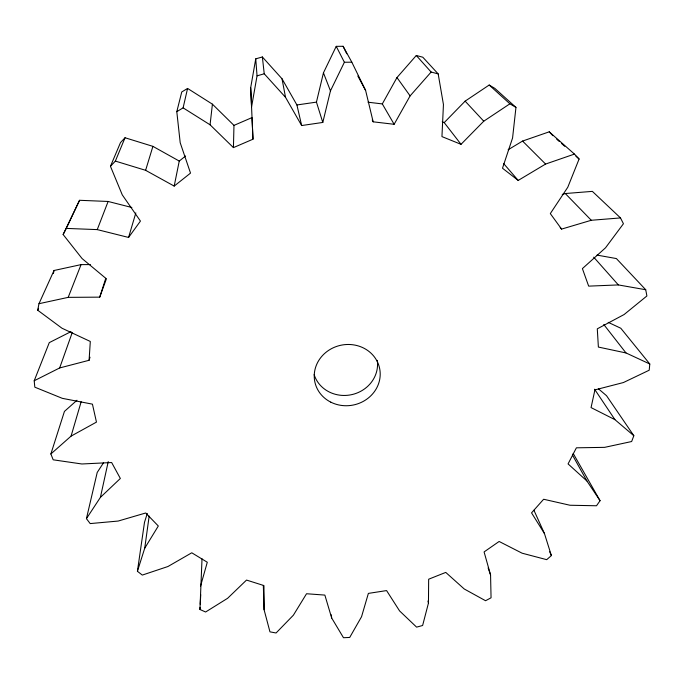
<?xml version="1.0" encoding="UTF-8"?>
<svg xmlns="http://www.w3.org/2000/svg" width="684" height="684" viewBox="0 0 684 684"><rect width="100%" height="100%" fill="white"/><g stroke="black" fill="none" stroke-linecap="round" stroke-linejoin="round"><path stroke-width="1.03" d="M263.323 585.478L264.084 609.718L269.958 631.854L276.079 632.982L293.376 615.198L306.535 593.746L324.866 595.089L331.672 617.985L343.479 637.719L349.712 637.445L361.545 616.737L368.377 593.396L386.58 590.583L399.584 610.915L416.599 627.134L422.618 625.501L428.458 603.074L428.654 579.211L445.754 572.405L464.231 588.975L485.554 600.723L491.061 597.799L490.565 574.928L484.084 551.928L499.132 541.471L522.131 553.202L546.696 559.666L551.372 555.588L544.464 533.588L533.939 510.255M264.084 609.718L263.956 585.572L246.522 580.075L227.601 598.303L205.61 612L199.942 609.495L202.019 558.794M544.464 533.588L531.545 512.863L543.635 499.252L569.977 505.245L596.499 505.767L600.065 500.705L586.906 480.972L568.071 463.914L576.398 447.815L604.647 447.353L631.648 441.522L633.837 435.725L614.925 419.651L591.061 407.587L594.926 389.889L623.406 382.544L649.21 370.206L649.8 363.999L625.997 352.944L598.38 347.062L597.286 328.833L624.099 314.537L646.893 295.975L645.73 289.734L618.345 284.92L588.668 286.134L582.4 268.607L605.528 247.796L623.44 223.736L620.491 217.922L591.284 220.274L561.598 229.097L550.312 213.588L567.78 187.262L579.1 159.013L574.449 154.088L545.593 164.057L518.207 180.414L502.492 168.23L512.572 137.98L515.958 107.397L509.888 103.814L483.759 121.205L461.025 144.324L441.949 136.603L443.446 104.549L438.179 73.906L431.134 72.042L410.109 95.888L394.138 124.291L373.156 121.82L365.615 90.425L351.824 62.184L343.094 46.281L336.229 46.35L344.377 62.261L330.457 90.861L322.805 122.445L301.653 125.54L296.916 104.968L282.013 78.771L262.365 56.96L255.739 58.85L250.695 87.655L252.986 139.203L233.432 147.616L233.971 125.386L212.416 104.173L187.578 88.433L181.756 91.964L176.797 111.672L180.2 142.734L190.52 173.112L174.189 186.091L145.615 170.316L115.365 161.091L110.457 166.306L122.274 194.88L140.451 221.086L128.575 237.442L97.248 229.61L66.297 228.405L63.133 234.535L82.08 258.552L106.396 278.824L99.727 297.147L68.195 297.36L38.971 303.705L37.706 310.22L61.97 328.217L90.305 341.461L89.082 360.288L59.662 367.949L34.2 380.774L34.816 387.17L62.33 398.344L92.434 404.15L96.461 422.113L71.068 436.118L50.873 453.971L53.19 459.81L81.883 463.983L111.646 462.529L120.35 478.467L100.403 497.379L86.432 518.643L90.185 523.585L118.161 521.054L145.726 512.983L158.312 526.005L144.717 548.235L137.416 571.285L142.306 575.082L167.948 566.514L191.776 552.792L207.295 562.248L200.515 586.205M199.942 609.495L200.053 607.383M200.224 604.211L200.737 594.687M233.432 147.616L210.065 124.796L212.416 104.173M144.717 548.235L149.172 516.104M137.416 571.285L144.495 522.337L147.291 513.428M255.739 58.85L257.047 75.838L251.567 106.943L250.695 87.655M53.42 273.54L54.019 270.496L81.063 264.623L90.433 264.58M174.189 186.091L179.251 161.065L185.612 155.995M100.403 497.379L108.243 461.623M176.797 111.672L183.107 107.858L187.578 88.433M86.432 518.643L97.213 472.447L103.455 462.871M322.805 122.445L316.444 102.121L323.447 72.837L336.229 46.35M71.068 436.118L81.157 401.747M128.575 237.442L135.825 212.904M89.082 360.288L90.006 357.219M145.615 170.316L152.908 146.359L125.035 137.749L120.495 142.588L110.457 166.306M50.873 453.971L64.433 411.417L76.967 400.26M99.727 297.147L105.763 278.337M59.662 367.949L72.213 332.629M97.248 229.61L108.123 201.464L131.875 207.5M68.195 297.36L81.063 264.623M34.2 380.774L49.282 342.624L71.025 331.62M115.365 161.091L125.035 137.749M37.706 310.22L38.569 308.296M38.971 303.705L54.019 270.496M63.133 234.535L79.549 200.292L108.123 201.464M66.297 228.405L79.549 200.292M394.138 124.291L382.313 103.917L396.968 77.566L416.291 55.49L422.806 57.217L438.179 73.906M442.249 121.803L444.215 122.607L465.129 101.146L489.188 85.03L494.814 88.356L515.958 107.397M508.135 149.745L522.567 141.066L549.226 131.824L574.449 154.088M233.971 125.386L252.011 117.597L252.986 139.203M562.239 194.444L565.292 193.529L592.361 191.375L620.491 217.922M257.047 75.838L264.238 73.795L285.527 97.316L301.653 125.54M296.916 104.968L316.444 102.121M344.377 62.261L351.824 62.184M368.026 102.207L382.313 103.917M597.012 255.098L616.378 258.561L645.73 289.734M608.221 322.344L620.798 328.243L649.8 363.999M152.908 146.359L179.251 161.065M183.107 107.858L210.065 124.796M598.449 388.803L606.528 395.703L633.837 435.725M556.759 139.245L559.153 141.357M561.547 143.478L564.736 146.308M575.911 156.191L579.1 159.013M489.188 85.03L509.888 103.814M522.567 141.066L545.593 164.057M565.292 193.529L591.284 220.274M549.226 131.824L552.843 135.654M465.129 101.146L483.759 121.205M416.291 55.49L431.134 72.042M593.712 257.175L618.345 284.92M560.205 227.49L561.598 229.097M503.578 163.502L518.207 180.414M603.775 324.498L625.997 352.944M444.215 122.607L461.025 144.324M396.968 77.566L410.109 95.888M594.576 389.213L614.925 419.651M573.166 453.398L600.065 500.705M572.423 454.98L586.906 480.972M357.835 76.052L365.615 90.425M372.224 119.982L373.156 121.82M343.094 46.281L346.745 53.762M549.671 551.766L551.372 555.588M323.447 72.837L330.457 90.861M488.119 567.917L490.565 574.928M427.936 601.005L428.458 603.074M282.013 78.771L285.527 97.316M331.295 614.813L331.672 617.985M262.365 56.96L264.238 73.795M377.269 360.365A32.456 30.045 -11.7 0 1 351.901 394.6A32.456 30.045 -11.7 0 1 314.127 374.627M330.791 402.149A33.089 30.532 -11.7 0 0 380.21 374.054A33.089 30.532 -11.7 0 0 330.663 349.114A33.089 30.532 -11.7 0 0 330.791 402.149"/></g></svg>
